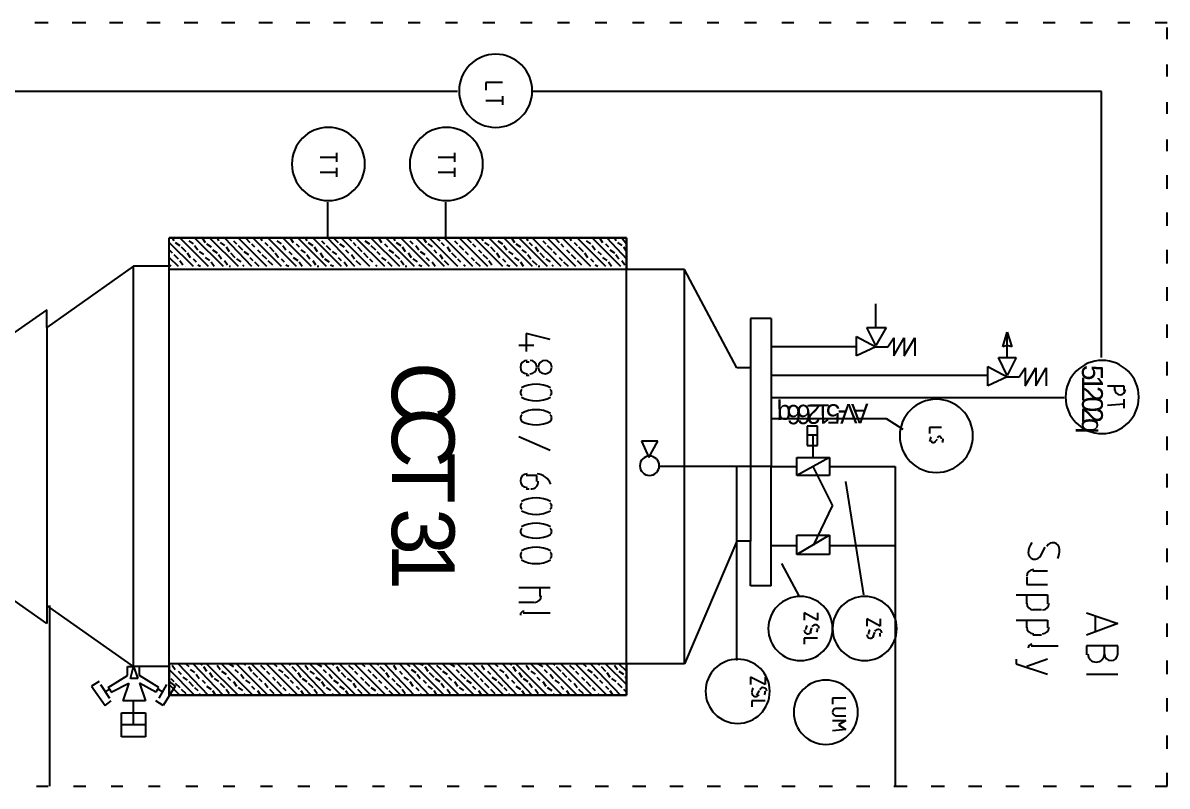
# Model space of a CAD drawing. Header units: millimetres. Extents: x 0 to 33.1, y 1.5 to 45.3.
# Drawn here: x 27.698 to 28.974, y 32.318 to 33.169 of the extents above; entities that cross this region are included whole.
import ezdxf

# ---------------------------------------------------------------- set-up
doc = ezdxf.new("R2010")
doc.units = ezdxf.units.MM
doc.header["$MEASUREMENT"] = 0
doc.layers.get('0').update_dxf_attribs({"linetype": 'CONTINUOUS'})

msp = doc.modelspace()

# ---------------------------------------------------------------- linework, layer by layer
at = {"color": 140, "linetype": 'Continuous'}
for p, q in [((27.7261, 33.1694), (27.7111, 33.1694)), ((27.7678, 33.1694), (27.7528, 33.1694)), ((27.8094, 33.1694), (27.7944, 33.1694)), ((27.8511, 33.1694), (27.8361, 33.1694)), ((27.8928, 33.1694), (27.8778, 33.1694)), ((27.9344, 33.1694), (27.9194, 33.1694)), ((27.9761, 33.1694), (27.9611, 33.1694)), ((28.0178, 33.1694), (28.0028, 33.1694)), ((28.0578, 33.1694), (28.0444, 33.1694)), ((28.0994, 33.1694), (28.0861, 33.1694)), ((28.1411, 33.1694), (28.1278, 33.1694)), ((28.1828, 33.1694), (28.1694, 33.1694)), ((28.2244, 33.1694), (28.2111, 33.1694)), ((28.2661, 33.1694), (28.2528, 33.1694)), ((28.3078, 33.1694), (28.2944, 33.1694)), ((28.3494, 33.1694), (28.3361, 33.1694)), ((28.3911, 33.1694), (28.3778, 33.1694)), ((28.4328, 33.1694), (28.4194, 33.1694)), ((28.4744, 33.1694), (28.4611, 33.1694)), ((28.5161, 33.1694), (28.5028, 33.1694)), ((28.5578, 33.1694), (28.5444, 33.1694)), ((28.5994, 33.1694), (28.5861, 33.1694)), ((28.6411, 33.1694), (28.6278, 33.1694)), ((28.6828, 33.1694), (28.6694, 33.1694)), ((28.7244, 33.1694), (28.7111, 33.1694)), ((28.7661, 33.1694), (28.7528, 33.1694)), ((28.8078, 33.1694), (28.7944, 33.1694)), ((28.8494, 33.1694), (28.8361, 33.1694)), ((28.8911, 33.1694), (28.8778, 33.1694)), ((28.9328, 33.1694), (28.9194, 33.1694)), ((28.9744, 33.1694), (28.9611, 33.1694)), ((28.9744, 33.1511), (28.9744, 33.1644)), ((28.9744, 33.1094), (28.9744, 33.1228)), ((28.1828, 33.0928), (27.5461, 33.0928)), ((28.2328, 33.1028), (28.2144, 33.1028)), ((28.2144, 33.1028), (28.2144, 33.0944)), ((28.9011, 33.0928), (28.2661, 33.0928)), ((28.9011, 32.7961), (28.9011, 33.0928)), ((28.2144, 33.0828), (28.2328, 33.0828)), ((28.2328, 33.0878), (28.2328, 33.0778)), ((28.9744, 33.0678), (28.9744, 33.0811)), ((28.9744, 33.0261), (28.9744, 33.0394)), ((28.0294, 33.0194), (28.0478, 33.0194)), ((28.0478, 33.0244), (28.0478, 33.0144)), ((28.1611, 33.0194), (28.1794, 33.0194)), ((28.1794, 33.0244), (28.1794, 33.0144)), ((28.0294, 33.0028), (28.0478, 33.0028)), ((28.0478, 33.0078), (28.0478, 32.9978)), ((28.1611, 33.0028), (28.1794, 33.0028)), ((28.1794, 33.0078), (28.1794, 32.9978)), ((28.9744, 32.9844), (28.9744, 32.9994)), ((28.0378, 32.9694), (28.0378, 32.9294)), ((28.1694, 32.9694), (28.1694, 32.9294)), ((28.9744, 32.9428), (28.9744, 32.9578)), ((27.8611, 32.4194), (27.8611, 32.9294)), ((28.3711, 32.9294), (27.8611, 32.9294)), ((27.8611, 32.8944), (27.8611, 32.9294)), ((27.8611, 32.9294), (28.3711, 32.9294)), ((27.8644, 32.9294), (27.8661, 32.9261)), ((27.8728, 32.9294), (27.9044, 32.8978)), ((27.8828, 32.9261), (27.8878, 32.9228)), ((27.8894, 32.9294), (27.9211, 32.8978)), ((27.8978, 32.9294), (27.9011, 32.9244)), ((27.9061, 32.9294), (27.9378, 32.8978)), ((27.9144, 32.9294), (27.9161, 32.9261)), ((27.9228, 32.9294), (27.9528, 32.8978)), ((27.9328, 32.9261), (27.9361, 32.9228)), ((27.9378, 32.9294), (27.9694, 32.8978)), ((27.9461, 32.9294), (27.9511, 32.9244)), ((27.9544, 32.9294), (27.9861, 32.8978)), ((27.9628, 32.9294), (27.9644, 32.9261)), ((27.9711, 32.9294), (28.0028, 32.8978)), ((27.9811, 32.9261), (27.9861, 32.9228)), ((27.9878, 32.9294), (28.0194, 32.8978)), ((27.9961, 32.9294), (27.9994, 32.9244)), ((28.0044, 32.9294), (28.0361, 32.8978)), ((28.0128, 32.9294), (28.0144, 32.9261)), ((28.0211, 32.9294), (28.0528, 32.8978)), ((28.0311, 32.9261), (28.0344, 32.9228)), ((28.0378, 32.9294), (28.0678, 32.8978)), ((28.0444, 32.9294), (28.0494, 32.9244)), ((28.0528, 32.9294), (28.0844, 32.8978)), ((28.0611, 32.9294), (28.0644, 32.9261)), ((28.0694, 32.9294), (28.1011, 32.8978)), ((28.0794, 32.9261), (28.0844, 32.9228)), ((28.0861, 32.9294), (28.1178, 32.8978)), ((28.0944, 32.9294), (28.0978, 32.9244)), ((28.1028, 32.9294), (28.1344, 32.8978)), ((28.1111, 32.9294), (28.1128, 32.9261)), ((28.1194, 32.9294), (28.1511, 32.8978)), ((28.1294, 32.9261), (28.1328, 32.9228)), ((28.1361, 32.9294), (28.1678, 32.8978)), ((28.1444, 32.9294), (28.1478, 32.9244)), ((28.1511, 32.9294), (28.1828, 32.8978)), ((28.1594, 32.9294), (28.1628, 32.9261)), ((28.1678, 32.9294), (28.1994, 32.8978)), ((28.1794, 32.9261), (28.1828, 32.9228)), ((28.1844, 32.9294), (28.2161, 32.8978)), ((28.1928, 32.9294), (28.1978, 32.9244)), ((28.2011, 32.9294), (28.2328, 32.8978)), ((28.2094, 32.9294), (28.2111, 32.9261)), ((28.2178, 32.9294), (28.2494, 32.8978)), ((28.2278, 32.9261), (28.2328, 32.9228)), ((28.2344, 32.9294), (28.2661, 32.8978)), ((28.2428, 32.9294), (28.2461, 32.9244)), ((28.2511, 32.9294), (28.2828, 32.8978)), ((28.2594, 32.9294), (28.2611, 32.9261)), ((28.2661, 32.9294), (28.2978, 32.8978)), ((28.2778, 32.9261), (28.2811, 32.9228)), ((28.2828, 32.9294), (28.3144, 32.8978)), ((28.2911, 32.9294), (28.2961, 32.9244)), ((28.2994, 32.9294), (28.3311, 32.8978)), ((28.3078, 32.9294), (28.3094, 32.9261)), ((28.3161, 32.9294), (28.3478, 32.8978)), ((28.3261, 32.9261), (28.3311, 32.9228)), ((28.3328, 32.9294), (28.3644, 32.8978)), ((28.3411, 32.9294), (28.3444, 32.9244)), ((28.3494, 32.9294), (28.3711, 32.9061)), ((28.3578, 32.9294), (28.3594, 32.9261)), ((28.3661, 32.9294), (28.3711, 32.9228)), ((28.3711, 32.8944), (28.3711, 32.9294)), ((28.3711, 32.9294), (28.3711, 32.8944)), ((27.8611, 32.9244), (27.8878, 32.8978)), ((27.8611, 32.9161), (27.8644, 32.9128)), ((27.8678, 32.9244), (27.8728, 32.9211)), ((27.8744, 32.9194), (27.8794, 32.9144)), ((27.8811, 32.9128), (27.8844, 32.9078)), ((27.8894, 32.9211), (27.8928, 32.9161)), ((27.8944, 32.9144), (27.8994, 32.9111)), ((27.9028, 32.9228), (27.9078, 32.9194)), ((27.9094, 32.9161), (27.9144, 32.9128)), ((27.9178, 32.9244), (27.9228, 32.9211)), ((27.9244, 32.9194), (27.9278, 32.9144)), ((27.9294, 32.9128), (27.9344, 32.9078)), ((27.9378, 32.9211), (27.9428, 32.9161)), ((27.9444, 32.9144), (27.9494, 32.9111)), ((27.9528, 32.9228), (27.9561, 32.9194)), ((27.9594, 32.9161), (27.9628, 32.9128)), ((27.9678, 32.9244), (27.9711, 32.9211)), ((27.9728, 32.9194), (27.9778, 32.9144)), ((27.9794, 32.9128), (27.9828, 32.9078)), ((27.9878, 32.9211), (27.9911, 32.9161)), ((27.9944, 32.9144), (27.9978, 32.9111)), ((28.0028, 32.9228), (28.0061, 32.9194)), ((28.0078, 32.9161), (28.0128, 32.9128)), ((28.0161, 32.9244), (28.0211, 32.9211)), ((28.0228, 32.9194), (28.0261, 32.9144)), ((28.0294, 32.9128), (28.0328, 32.9078)), ((28.0361, 32.9211), (28.0411, 32.9161)), ((28.0428, 32.9144), (28.0478, 32.9111)), ((28.0511, 32.9228), (28.0561, 32.9194)), ((28.0578, 32.9161), (28.0611, 32.9128)), ((28.0661, 32.9244), (28.0694, 32.9211)), ((28.0711, 32.9194), (28.0761, 32.9144)), ((28.0778, 32.9128), (28.0828, 32.9078)), ((28.0861, 32.9211), (28.0911, 32.9161)), ((28.0928, 32.9144), (28.0961, 32.9111)), ((28.1011, 32.9228), (28.1044, 32.9194)), ((28.1061, 32.9161), (28.1111, 32.9128)), ((28.1144, 32.9244), (28.1194, 32.9211)), ((28.1211, 32.9194), (28.1244, 32.9144)), ((28.1278, 32.9128), (28.1311, 32.9078)), ((28.1361, 32.9211), (28.1394, 32.9161)), ((28.1411, 32.9144), (28.1461, 32.9111)), ((28.1494, 32.9228), (28.1544, 32.9194)), ((28.1561, 32.9161), (28.1594, 32.9128)), ((28.1644, 32.9244), (28.1678, 32.9211)), ((28.1711, 32.9194), (28.1744, 32.9144)), ((28.1761, 32.9128), (28.1811, 32.9078)), ((28.1844, 32.9211), (28.1894, 32.9161)), ((28.1911, 32.9144), (28.1944, 32.9111)), ((28.1994, 32.9228), (28.2028, 32.9194)), ((28.2061, 32.9161), (28.2094, 32.9128)), ((28.2128, 32.9244), (28.2178, 32.9211)), ((28.2194, 32.9194), (28.2244, 32.9144)), ((28.2261, 32.9128), (28.2294, 32.9078)), ((28.2344, 32.9211), (28.2378, 32.9161)), ((28.2394, 32.9144), (28.2444, 32.9111)), ((28.2478, 32.9228), (28.2528, 32.9194)), ((28.2544, 32.9161), (28.2594, 32.9128)), ((28.2628, 32.9244), (28.2661, 32.9211)), ((28.2694, 32.9194), (28.2728, 32.9144)), ((28.2744, 32.9128), (28.2794, 32.9078)), ((28.2828, 32.9211), (28.2878, 32.9161)), ((28.2894, 32.9144), (28.2928, 32.9111)), ((28.2978, 32.9228), (28.3011, 32.9194)), ((28.3044, 32.9161), (28.3078, 32.9128)), ((28.3128, 32.9244), (28.3161, 32.9211)), ((28.3178, 32.9194), (28.3228, 32.9144)), ((28.3244, 32.9128), (28.3278, 32.9078)), ((28.3328, 32.9211), (28.3361, 32.9161)), ((28.3394, 32.9144), (28.3428, 32.9111)), ((28.3478, 32.9228), (28.3511, 32.9194)), ((28.3528, 32.9161), (28.3578, 32.9128)), ((28.3611, 32.9244), (28.3661, 32.9211)), ((28.3678, 32.9194), (28.3711, 32.9144)), ((28.9744, 32.9011), (28.9744, 32.9161)), ((27.8611, 32.9078), (27.8711, 32.8978)), ((27.8611, 32.8994), (27.8628, 32.8978)), ((27.8661, 32.9111), (27.8711, 32.9061)), ((27.8728, 32.9044), (27.8761, 32.8994)), ((27.8878, 32.9061), (27.8911, 32.9028)), ((27.8928, 32.8994), (27.8961, 32.8978)), ((27.9011, 32.9078), (27.9061, 32.9044)), ((27.9078, 32.9028), (27.9111, 32.8978)), ((27.9161, 32.9111), (27.9194, 32.9061)), ((27.9228, 32.9044), (27.9261, 32.8994)), ((27.9361, 32.9061), (27.9411, 32.9028)), ((27.9428, 32.8994), (27.9444, 32.8978)), ((27.9511, 32.9078), (27.9544, 32.9044)), ((27.9561, 32.9028), (27.9611, 32.8978)), ((27.9644, 32.9111), (27.9694, 32.9061)), ((27.9711, 32.9044), (27.9761, 32.8994)), ((27.9861, 32.9061), (27.9894, 32.9028)), ((27.9911, 32.8994), (27.9944, 32.8978)), ((27.9994, 32.9078), (28.0044, 32.9044)), ((28.0061, 32.9028), (28.0094, 32.8978)), ((28.0144, 32.9111), (28.0178, 32.9061)), ((28.0211, 32.9044), (28.0244, 32.8994)), ((28.0344, 32.9061), (28.0394, 32.9028)), ((28.0411, 32.8994), (28.0444, 32.8978)), ((28.0494, 32.9078), (28.0528, 32.9044)), ((28.0561, 32.9028), (28.0594, 32.8978)), ((28.0644, 32.9111), (28.0678, 32.9061)), ((28.0694, 32.9044), (28.0744, 32.8994)), ((28.0844, 32.9061), (28.0878, 32.9028)), ((28.0911, 32.8994), (28.0928, 32.8978)), ((28.0978, 32.9078), (28.1028, 32.9044)), ((28.1044, 32.9028), (28.1094, 32.8978)), ((28.1128, 32.9111), (28.1178, 32.9061)), ((28.1194, 32.9044), (28.1228, 32.8994)), ((28.1328, 32.9061), (28.1378, 32.9028)), ((28.1394, 32.8994), (28.1428, 32.8978)), ((28.1478, 32.9078), (28.1511, 32.9044)), ((28.1544, 32.9028), (28.1578, 32.8978)), ((28.1628, 32.9111), (28.1661, 32.9061)), ((28.1678, 32.9044), (28.1728, 32.8994)), ((28.1828, 32.9061), (28.1861, 32.9028)), ((28.1894, 32.8994), (28.1911, 32.8978)), ((28.1978, 32.9078), (28.2011, 32.9044)), ((28.2028, 32.9028), (28.2078, 32.8978)), ((28.2111, 32.9111), (28.2161, 32.9061)), ((28.2178, 32.9044), (28.2211, 32.8994)), ((28.2328, 32.9061), (28.2361, 32.9028)), ((28.2378, 32.8994), (28.2411, 32.8978)), ((28.2461, 32.9078), (28.2511, 32.9044)), ((28.2528, 32.9028), (28.2561, 32.8978)), ((28.2611, 32.9111), (28.2644, 32.9061)), ((28.2661, 32.9044), (28.2711, 32.8994)), ((28.2811, 32.9061), (28.2861, 32.9028)), ((28.2878, 32.8994), (28.2894, 32.8978)), ((28.2961, 32.9078), (28.2994, 32.9044)), ((28.3011, 32.9028), (28.3061, 32.8978)), ((28.3094, 32.9111), (28.3144, 32.9061)), ((28.3161, 32.9044), (28.3211, 32.8994)), ((28.3311, 32.9061), (28.3344, 32.9028)), ((28.3361, 32.8994), (28.3394, 32.8978)), ((28.3444, 32.9078), (28.3494, 32.9044)), ((28.3511, 32.9028), (28.3544, 32.8978)), ((28.3594, 32.9111), (28.3628, 32.9061)), ((28.3661, 32.9044), (28.3694, 32.8994)), ((27.8211, 32.8978), (27.7244, 32.8294)), ((27.8211, 32.8978), (27.7244, 32.8294)), ((27.8211, 32.4511), (27.8211, 32.8978)), ((27.8611, 32.8978), (27.8211, 32.8978)), ((27.8611, 32.8978), (27.8211, 32.8978)), ((28.3711, 32.8944), (27.8611, 32.8944)), ((27.8794, 32.8978), (27.8794, 32.8978)), ((27.9278, 32.8978), (27.9294, 32.8978)), ((27.9778, 32.8978), (27.9778, 32.8978)), ((28.0261, 32.8978), (28.0278, 32.8978)), ((28.0761, 32.8978), (28.0761, 32.8978)), ((28.1244, 32.8978), (28.1261, 32.8978)), ((28.1744, 32.8978), (28.1744, 32.8978)), ((28.2244, 32.8978), (28.2244, 32.8978)), ((28.2728, 32.8978), (28.2744, 32.8978)), ((28.3228, 32.8978), (28.3228, 32.8978)), ((28.4361, 32.8944), (28.3711, 32.8944)), ((28.3711, 32.4544), (28.3711, 32.8944)), ((28.4944, 32.7844), (28.4361, 32.8944)), ((28.4361, 32.4544), (28.4361, 32.8944)), ((28.9744, 32.8594), (28.9744, 32.8744)), ((27.7244, 32.8494), (27.6411, 32.7911)), ((27.7244, 32.8294), (27.7244, 32.8494)), ((28.6494, 32.8294), (28.6494, 32.8561)), ((28.5328, 32.8394), (28.5094, 32.8394)), ((28.5094, 32.8394), (28.5094, 32.7844)), ((28.5328, 32.8394), (28.5328, 32.6744)), ((27.7244, 32.8294), (27.7244, 32.5194)), ((28.2861, 32.8161), (28.2594, 32.8228)), ((28.2594, 32.8228), (28.2594, 32.8028)), ((28.6494, 32.8094), (28.6394, 32.8294)), ((28.6394, 32.8294), (28.6611, 32.8294)), ((28.6611, 32.8294), (28.6494, 32.8094)), ((28.7911, 32.8078), (28.7961, 32.8244)), ((28.7961, 32.8244), (28.8011, 32.8078)), ((28.7961, 32.8244), (28.8011, 32.8078)), ((28.7961, 32.7961), (28.7961, 32.8244)), ((28.9744, 32.8178), (28.9744, 32.8328)), ((28.6278, 32.7978), (28.6278, 32.8194)), ((28.6278, 32.8194), (28.6494, 32.8078)), ((28.6628, 32.8078), (28.6694, 32.8178)), ((28.6694, 32.8178), (28.6694, 32.7978)), ((28.6694, 32.7978), (28.6811, 32.8178)), ((28.6811, 32.8178), (28.6811, 32.7978)), ((28.6811, 32.7978), (28.6928, 32.8178)), ((28.6928, 32.8178), (28.6928, 32.7978)), ((28.2678, 32.8094), (28.2511, 32.8094)), ((28.6278, 32.8078), (28.5328, 32.8078)), ((28.6494, 32.8078), (28.6278, 32.7978)), ((28.6494, 32.8078), (28.6628, 32.8078)), ((28.7961, 32.8094), (28.7911, 32.8078)), ((28.8011, 32.8078), (28.7961, 32.8094)), ((28.8011, 32.8078), (28.7961, 32.8094)), ((28.2594, 32.7911), (28.2628, 32.7911)), ((28.5094, 32.7844), (28.4944, 32.7844)), ((28.5094, 32.7844), (28.5094, 32.5911)), ((28.7744, 32.7644), (28.7744, 32.7861)), ((28.7744, 32.7861), (28.7961, 32.7744)), ((28.7961, 32.7761), (28.7861, 32.7961)), ((28.7861, 32.7961), (28.8061, 32.7961)), ((28.8061, 32.7961), (28.7961, 32.7761)), ((28.8094, 32.7744), (28.8161, 32.7844)), ((28.8161, 32.7844), (28.8161, 32.7644)), ((28.8161, 32.7644), (28.8278, 32.7844)), ((28.8278, 32.7844), (28.8278, 32.7644)), ((28.8278, 32.7644), (28.8394, 32.7844)), ((28.8394, 32.7844), (28.8394, 32.7644)), ((28.9744, 32.7761), (28.9744, 32.7911)), ((28.2628, 32.7761), (28.2594, 32.7761)), ((28.7744, 32.7761), (28.5328, 32.7761)), ((28.7961, 32.7744), (28.7744, 32.7644)), ((28.7961, 32.7744), (28.8094, 32.7744)), ((28.9078, 32.7644), (28.9261, 32.7644)), ((28.9161, 32.7594), (28.9161, 32.7644)), ((28.9261, 32.7644), (28.9261, 32.7594)), ((28.8594, 32.7511), (28.5328, 32.7511)), ((28.9261, 32.7494), (28.9261, 32.7394)), ((28.9744, 32.7344), (28.9744, 32.7494)), ((28.9078, 32.7428), (28.9261, 32.7444)), ((28.5328, 32.7278), (28.6611, 32.7278)), ((28.6611, 32.7278), (28.6794, 32.7161)), ((28.2511, 32.7078), (28.2861, 32.6928)), ((28.5844, 32.7194), (28.5728, 32.7194)), ((28.5728, 32.7194), (28.5728, 32.6978)), ((28.5844, 32.7094), (28.5728, 32.7094)), ((28.5794, 32.6844), (28.5794, 32.7094)), ((28.5844, 32.6978), (28.5844, 32.7194)), ((28.7228, 32.7178), (28.7094, 32.7178)), ((28.7094, 32.7178), (28.7094, 32.7111)), ((28.9744, 32.6928), (28.9744, 32.7078)), ((28.3878, 32.7028), (28.3961, 32.6844)), ((28.4061, 32.7028), (28.3878, 32.7028)), ((28.3961, 32.6844), (28.4061, 32.7028)), ((28.5728, 32.6978), (28.5844, 32.6978)), ((28.7178, 32.7044), (28.7144, 32.7011)), ((28.5611, 32.6644), (28.5611, 32.6844)), ((28.5611, 32.6844), (28.5978, 32.6844)), ((28.5978, 32.6844), (28.5611, 32.6644)), ((28.5978, 32.6844), (28.5978, 32.6644)), ((28.5328, 32.6744), (28.4078, 32.6744)), ((28.4944, 32.4578), (28.4944, 32.6744)), ((28.5328, 32.6744), (28.5611, 32.6744)), ((28.5328, 32.5411), (28.5328, 32.6744)), ((28.6011, 32.6311), (28.5794, 32.6744)), ((28.5978, 32.6744), (28.6711, 32.6744)), ((28.6711, 32.6744), (28.6711, 32.4294)), ((28.2711, 32.6644), (28.2594, 32.6644)), ((28.2711, 32.6578), (28.2711, 32.6644)), ((28.5978, 32.6644), (28.5611, 32.6644)), ((28.6361, 32.5311), (28.6161, 32.6578)), ((28.9744, 32.6511), (28.9744, 32.6661)), ((28.2594, 32.6494), (28.2628, 32.6494)), ((28.6011, 32.6311), (28.5794, 32.5861)), ((28.9744, 32.6094), (28.9744, 32.6244)), ((28.5611, 32.5761), (28.5611, 32.5978)), ((28.5611, 32.5978), (28.5978, 32.5978)), ((28.5978, 32.5978), (28.5611, 32.5761)), ((28.5978, 32.5978), (28.5978, 32.5761)), ((28.4944, 32.5911), (28.4361, 32.4544)), ((28.5094, 32.5911), (28.4944, 32.5911)), ((28.5094, 32.5411), (28.5094, 32.5911)), ((28.5328, 32.5861), (28.5611, 32.5861)), ((28.5978, 32.5861), (28.6711, 32.5861)), ((28.6711, 32.5894), (28.6711, 32.3178)), ((28.8378, 32.5844), (28.8328, 32.5744)), ((28.9744, 32.5678), (28.9744, 32.5828)), ((28.5978, 32.5761), (28.5611, 32.5761)), ((27.7244, 32.4994), (27.6411, 32.5578)), ((28.5644, 32.5294), (28.5444, 32.5661)), ((28.8411, 32.5578), (28.8244, 32.5578)), ((28.8178, 32.5511), (28.8178, 32.5428)), ((28.8178, 32.5428), (28.8411, 32.5428)), ((28.2511, 32.5394), (28.2861, 32.5394)), ((28.2744, 32.5394), (28.2744, 32.5294)), ((28.5328, 32.5411), (28.5094, 32.5411)), ((28.8061, 32.5311), (28.8411, 32.5311)), ((28.8178, 32.5211), (28.8178, 32.5311)), ((28.8411, 32.5311), (28.8411, 32.5211)), ((28.9744, 32.5261), (28.9744, 32.5411)), ((27.7244, 32.5194), (27.7244, 32.4994)), ((27.8211, 32.4511), (27.7244, 32.5194)), ((27.8211, 32.4511), (27.7244, 32.5194)), ((27.7278, 32.3178), (27.7278, 32.5194)), ((28.2678, 32.5228), (28.2511, 32.5228)), ((28.2561, 32.5111), (28.2861, 32.5111)), ((28.5844, 32.5028), (28.5694, 32.5111)), ((28.5694, 32.5111), (28.5694, 32.5028)), ((28.5844, 32.5111), (28.5844, 32.5028)), ((28.6544, 32.4961), (28.6394, 32.5044)), ((28.6394, 32.5044), (28.6394, 32.4961)), ((28.6544, 32.5044), (28.6544, 32.4961)), ((28.8344, 32.5144), (28.8244, 32.5144)), ((28.8844, 32.5111), (28.9194, 32.4994)), ((28.8944, 32.4911), (28.8944, 32.5078)), ((28.5778, 32.4944), (28.5761, 32.4894)), ((28.8061, 32.5028), (28.8411, 32.5028)), ((28.8178, 32.4944), (28.8178, 32.5028)), ((28.8411, 32.5028), (28.8411, 32.4944)), ((28.9194, 32.4994), (28.8844, 32.4861)), ((28.9744, 32.4844), (28.9744, 32.4994)), ((28.5844, 32.4828), (28.5694, 32.4828)), ((28.5694, 32.4828), (28.5694, 32.4761)), ((28.6478, 32.4894), (28.6461, 32.4844)), ((28.8344, 32.4861), (28.8244, 32.4861)), ((28.8228, 32.4744), (28.8528, 32.4744)), ((28.8844, 32.4744), (28.8844, 32.4644)), ((28.9194, 32.4744), (28.8844, 32.4744)), ((28.9044, 32.4644), (28.9044, 32.4744)), ((28.9194, 32.4644), (28.9194, 32.4744)), ((27.8611, 32.4544), (27.8611, 32.4194)), ((28.3711, 32.4544), (27.8611, 32.4544)), ((27.8644, 32.4528), (27.8678, 32.4478)), ((27.8711, 32.4544), (27.9044, 32.4194)), ((27.8794, 32.4544), (27.8828, 32.4511)), ((27.8878, 32.4544), (27.9211, 32.4194)), ((27.8961, 32.4544), (27.8978, 32.4528)), ((27.9028, 32.4544), (27.9378, 32.4194)), ((27.9144, 32.4528), (27.9178, 32.4478)), ((27.9194, 32.4544), (27.9544, 32.4194)), ((27.9278, 32.4544), (27.9328, 32.4511)), ((27.9361, 32.4544), (27.9711, 32.4194)), ((27.9444, 32.4544), (27.9461, 32.4528)), ((27.9528, 32.4544), (27.9878, 32.4194)), ((27.9628, 32.4528), (27.9678, 32.4478)), ((27.9694, 32.4544), (28.0044, 32.4194)), ((27.9778, 32.4544), (27.9811, 32.4511)), ((27.9861, 32.4544), (28.0194, 32.4194)), ((27.9944, 32.4544), (27.9961, 32.4528)), ((28.0028, 32.4544), (28.0361, 32.4194)), ((28.0128, 32.4528), (28.0161, 32.4478)), ((28.0178, 32.4544), (28.0528, 32.4194)), ((28.0261, 32.4544), (28.0311, 32.4511)), ((28.0344, 32.4544), (28.0694, 32.4194)), ((28.0428, 32.4544), (28.0444, 32.4528)), ((28.0511, 32.4544), (28.0861, 32.4194)), ((28.0611, 32.4528), (28.0661, 32.4478)), ((28.0678, 32.4544), (28.1028, 32.4194)), ((28.0761, 32.4544), (28.0794, 32.4511)), ((28.0844, 32.4544), (28.1194, 32.4194)), ((28.0928, 32.4544), (28.0944, 32.4528)), ((28.1011, 32.4544), (28.1344, 32.4194)), ((28.1111, 32.4528), (28.1144, 32.4478)), ((28.1178, 32.4544), (28.1511, 32.4194)), ((28.1261, 32.4544), (28.1294, 32.4511)), ((28.1328, 32.4544), (28.1678, 32.4194)), ((28.1411, 32.4544), (28.1444, 32.4528)), ((28.1494, 32.4544), (28.1844, 32.4194)), ((28.1594, 32.4528), (28.1644, 32.4478)), ((28.1661, 32.4544), (28.2011, 32.4194)), ((28.1744, 32.4544), (28.1794, 32.4511)), ((28.1828, 32.4544), (28.2178, 32.4194)), ((28.1911, 32.4544), (28.1928, 32.4528)), ((28.1994, 32.4544), (28.2344, 32.4194)), ((28.2094, 32.4528), (28.2128, 32.4478)), ((28.2161, 32.4544), (28.2494, 32.4194)), ((28.2244, 32.4544), (28.2278, 32.4511)), ((28.2328, 32.4544), (28.2661, 32.4194)), ((28.2411, 32.4544), (28.2428, 32.4528)), ((28.2478, 32.4544), (28.2828, 32.4194)), ((28.2594, 32.4528), (28.2628, 32.4478)), ((28.2644, 32.4544), (28.2994, 32.4194)), ((28.2728, 32.4544), (28.2778, 32.4511)), ((28.2811, 32.4544), (28.3161, 32.4194)), ((28.2894, 32.4544), (28.2911, 32.4528)), ((28.2978, 32.4544), (28.3328, 32.4194)), ((28.3078, 32.4528), (28.3128, 32.4478)), ((28.3144, 32.4544), (28.3494, 32.4194)), ((28.3228, 32.4544), (28.3261, 32.4511)), ((28.3311, 32.4544), (28.3644, 32.4194)), ((28.3394, 32.4544), (28.3411, 32.4528)), ((28.3478, 32.4544), (28.3711, 32.4311)), ((28.3578, 32.4528), (28.3611, 32.4478)), ((28.3628, 32.4544), (28.3711, 32.4461)), ((28.4361, 32.4544), (28.3711, 32.4544)), ((28.3711, 32.4544), (28.3711, 32.4194)), ((28.3711, 32.4194), (28.3711, 32.4544)), ((28.8061, 32.4594), (28.8061, 32.4544)), ((28.8061, 32.4544), (28.8411, 32.4428)), ((28.8411, 32.4594), (28.8178, 32.4511)), ((28.9744, 32.4428), (28.9744, 32.4578)), ((27.7928, 32.4278), (27.8144, 32.4411)), ((27.8144, 32.4411), (27.8144, 32.4511)), ((27.8144, 32.4511), (27.8211, 32.4511)), ((27.8178, 32.4378), (27.8211, 32.4511)), ((27.8611, 32.4511), (27.8211, 32.4511)), ((27.8611, 32.4511), (27.8211, 32.4511)), ((27.8611, 32.4511), (27.8211, 32.4511)), ((27.8611, 32.4511), (27.8211, 32.4511)), ((27.8211, 32.4511), (27.8261, 32.4378)), ((27.8278, 32.4511), (27.8211, 32.4511)), ((27.8278, 32.4411), (27.8278, 32.4511)), ((27.8494, 32.4278), (27.8278, 32.4411)), ((27.8611, 32.4478), (27.8894, 32.4194)), ((27.8711, 32.4461), (27.8744, 32.4428)), ((27.8844, 32.4478), (27.8894, 32.4444)), ((27.8911, 32.4428), (27.8944, 32.4378)), ((27.8994, 32.4511), (27.9028, 32.4461)), ((27.9061, 32.4444), (27.9094, 32.4394)), ((27.9194, 32.4461), (27.9244, 32.4428)), ((27.9344, 32.4478), (27.9378, 32.4444)), ((27.9411, 32.4428), (27.9444, 32.4378)), ((27.9494, 32.4511), (27.9528, 32.4461)), ((27.9544, 32.4444), (27.9594, 32.4394)), ((27.9694, 32.4461), (27.9728, 32.4428)), ((27.9828, 32.4478), (27.9878, 32.4444)), ((27.9894, 32.4428), (27.9944, 32.4378)), ((27.9978, 32.4511), (28.0028, 32.4461)), ((28.0044, 32.4444), (28.0078, 32.4394)), ((28.0178, 32.4461), (28.0228, 32.4428)), ((28.0328, 32.4478), (28.0361, 32.4444)), ((28.0394, 32.4428), (28.0428, 32.4378)), ((28.0478, 32.4511), (28.0511, 32.4461)), ((28.0528, 32.4444), (28.0578, 32.4394)), ((28.0678, 32.4461), (28.0711, 32.4428)), ((28.0828, 32.4478), (28.0861, 32.4444)), ((28.0878, 32.4428), (28.0928, 32.4378)), ((28.0961, 32.4511), (28.1011, 32.4461)), ((28.1028, 32.4444), (28.1061, 32.4394)), ((28.1178, 32.4461), (28.1211, 32.4428)), ((28.1311, 32.4478), (28.1361, 32.4444)), ((28.1378, 32.4428), (28.1411, 32.4378)), ((28.1461, 32.4511), (28.1494, 32.4461)), ((28.1511, 32.4444), (28.1561, 32.4394)), ((28.1661, 32.4461), (28.1711, 32.4428)), ((28.1811, 32.4478), (28.1844, 32.4444)), ((28.1861, 32.4428), (28.1911, 32.4378)), ((28.1944, 32.4511), (28.1994, 32.4461)), ((28.2011, 32.4444), (28.2061, 32.4394)), ((28.2161, 32.4461), (28.2194, 32.4428)), ((28.2294, 32.4478), (28.2344, 32.4444)), ((28.2361, 32.4428), (28.2394, 32.4378)), ((28.2444, 32.4511), (28.2478, 32.4461)), ((28.2511, 32.4444), (28.2544, 32.4394)), ((28.2644, 32.4461), (28.2694, 32.4428)), ((28.2794, 32.4478), (28.2828, 32.4444)), ((28.2861, 32.4428), (28.2894, 32.4378)), ((28.2928, 32.4511), (28.2978, 32.4461)), ((28.2994, 32.4444), (28.3044, 32.4394)), ((28.3144, 32.4461), (28.3178, 32.4428)), ((28.3278, 32.4478), (28.3328, 32.4444)), ((28.3344, 32.4428), (28.3394, 32.4378)), ((28.3428, 32.4511), (28.3478, 32.4461)), ((28.3494, 32.4444), (28.3528, 32.4394)), ((28.3628, 32.4461), (28.3678, 32.4428)), ((28.8844, 32.4428), (28.9194, 32.4428)), ((27.7828, 32.4344), (27.7744, 32.4294)), ((27.7744, 32.4294), (27.7894, 32.4078)), ((27.7844, 32.4311), (27.7944, 32.4161)), ((27.7844, 32.4311), (27.7944, 32.4161)), ((27.7944, 32.4261), (27.7928, 32.4278)), ((27.7961, 32.4228), (27.8161, 32.4328)), ((27.8161, 32.4328), (27.8094, 32.4128)), ((27.8261, 32.4378), (27.8178, 32.4378)), ((27.8278, 32.4328), (27.8344, 32.4128)), ((27.8461, 32.4228), (27.8278, 32.4328)), ((27.8478, 32.4261), (27.8494, 32.4278)), ((27.8578, 32.4311), (27.8494, 32.4161)), ((27.8678, 32.4294), (27.8544, 32.4078)), ((27.8611, 32.4344), (27.8678, 32.4294)), ((27.8611, 32.4311), (27.8728, 32.4194)), ((27.8628, 32.4378), (27.8661, 32.4344)), ((27.8678, 32.4328), (27.8728, 32.4278)), ((27.8761, 32.4394), (27.8811, 32.4361)), ((27.8828, 32.4344), (27.8878, 32.4294)), ((27.8894, 32.4278), (27.8928, 32.4244)), ((27.8978, 32.4361), (27.9011, 32.4328)), ((27.9028, 32.4294), (27.9078, 32.4261)), ((27.9111, 32.4378), (27.9161, 32.4344)), ((27.9178, 32.4328), (27.9228, 32.4278)), ((27.9261, 32.4394), (27.9294, 32.4361)), ((27.9328, 32.4344), (27.9361, 32.4294)), ((27.9378, 32.4278), (27.9428, 32.4244)), ((27.9461, 32.4361), (27.9511, 32.4328)), ((27.9528, 32.4294), (27.9561, 32.4261)), ((27.9611, 32.4378), (27.9644, 32.4344)), ((27.9678, 32.4328), (27.9711, 32.4278)), ((27.9761, 32.4394), (27.9794, 32.4361)), ((27.9811, 32.4344), (27.9861, 32.4294)), ((27.9878, 32.4278), (27.9911, 32.4244)), ((27.9961, 32.4361), (27.9994, 32.4328)), ((28.0028, 32.4294), (28.0061, 32.4261)), ((28.0094, 32.4378), (28.0144, 32.4344)), ((28.0161, 32.4328), (28.0211, 32.4278)), ((28.0244, 32.4394), (28.0294, 32.4361)), ((28.0311, 32.4344), (28.0344, 32.4294)), ((28.0361, 32.4278), (28.0411, 32.4244)), ((28.0444, 32.4361), (28.0494, 32.4328)), ((28.0511, 32.4294), (28.0561, 32.4261)), ((28.0594, 32.4378), (28.0644, 32.4344)), ((28.0661, 32.4328), (28.0694, 32.4278)), ((28.0744, 32.4394), (28.0778, 32.4361)), ((28.0794, 32.4344), (28.0844, 32.4294)), ((28.0861, 32.4278), (28.0911, 32.4244)), ((28.0944, 32.4361), (28.0978, 32.4328)), ((28.1011, 32.4294), (28.1044, 32.4261)), ((28.1094, 32.4378), (28.1128, 32.4344)), ((28.1144, 32.4328), (28.1194, 32.4278)), ((28.1228, 32.4394), (28.1278, 32.4361)), ((28.1294, 32.4344), (28.1328, 32.4294)), ((28.1361, 32.4278), (28.1394, 32.4244)), ((28.1444, 32.4361), (28.1478, 32.4328)), ((28.1494, 32.4294), (28.1544, 32.4261)), ((28.1578, 32.4378), (28.1628, 32.4344)), ((28.1644, 32.4328), (28.1678, 32.4278)), ((28.1728, 32.4394), (28.1761, 32.4361)), ((28.1794, 32.4344), (28.1828, 32.4294)), ((28.1844, 32.4278), (28.1894, 32.4244)), ((28.1928, 32.4361), (28.1978, 32.4328)), ((28.1994, 32.4294), (28.2028, 32.4261)), ((28.2078, 32.4378), (28.2111, 32.4344)), ((28.2128, 32.4328), (28.2178, 32.4278)), ((28.2211, 32.4394), (28.2261, 32.4361)), ((28.2278, 32.4344), (28.2328, 32.4294)), ((28.2344, 32.4278), (28.2378, 32.4244)), ((28.2428, 32.4361), (28.2461, 32.4328)), ((28.2478, 32.4294), (28.2528, 32.4261)), ((28.2561, 32.4378), (28.2611, 32.4344)), ((28.2628, 32.4328), (28.2661, 32.4278)), ((28.2711, 32.4394), (28.2744, 32.4361)), ((28.2778, 32.4344), (28.2811, 32.4294)), ((28.2828, 32.4278), (28.2878, 32.4244)), ((28.2911, 32.4361), (28.2961, 32.4328)), ((28.2978, 32.4294), (28.3011, 32.4261)), ((28.3061, 32.4378), (28.3094, 32.4344)), ((28.3128, 32.4328), (28.3161, 32.4278)), ((28.3211, 32.4394), (28.3244, 32.4361)), ((28.3261, 32.4344), (28.3311, 32.4294)), ((28.3328, 32.4278), (28.3361, 32.4244)), ((28.3411, 32.4361), (28.3444, 32.4328)), ((28.3478, 32.4294), (28.3511, 32.4261)), ((28.3544, 32.4378), (28.3594, 32.4344)), ((28.3611, 32.4328), (28.3661, 32.4278)), ((28.3694, 32.4394), (28.3711, 32.4394)), ((28.5261, 32.4311), (28.5094, 32.4394)), ((28.5094, 32.4394), (28.5094, 32.4311)), ((28.5261, 32.4394), (28.5261, 32.4311)), ((27.7894, 32.4228), (27.7944, 32.4261)), ((27.7944, 32.4261), (27.7944, 32.4261)), ((27.7944, 32.4261), (27.7961, 32.4228)), ((27.8478, 32.4261), (27.8461, 32.4228)), ((27.8478, 32.4261), (27.8478, 32.4261)), ((27.8544, 32.4228), (27.8478, 32.4261)), ((27.8611, 32.4228), (27.8644, 32.4194)), ((28.3711, 32.4194), (27.8611, 32.4194)), ((27.8611, 32.4194), (28.3711, 32.4194)), ((27.8744, 32.4261), (27.8794, 32.4211)), ((27.8944, 32.4211), (27.8961, 32.4194)), ((27.9094, 32.4244), (27.9128, 32.4194)), ((27.9244, 32.4261), (27.9278, 32.4211)), ((27.9444, 32.4211), (27.9461, 32.4194)), ((27.9594, 32.4244), (27.9628, 32.4194)), ((27.9728, 32.4261), (27.9778, 32.4211)), ((27.9944, 32.4211), (27.9961, 32.4194)), ((28.0078, 32.4244), (28.0111, 32.4194)), ((28.0228, 32.4261), (28.0261, 32.4211)), ((28.0428, 32.4211), (28.0444, 32.4194)), ((28.0578, 32.4244), (28.0611, 32.4194)), ((28.0711, 32.4261), (28.0761, 32.4211)), ((28.0928, 32.4211), (28.0944, 32.4194)), ((28.1061, 32.4244), (28.1111, 32.4194)), ((28.1211, 32.4261), (28.1244, 32.4211)), ((28.1411, 32.4211), (28.1428, 32.4194)), ((28.1561, 32.4244), (28.1594, 32.4194)), ((28.1711, 32.4261), (28.1744, 32.4211)), ((28.1911, 32.4211), (28.1928, 32.4194)), ((28.2061, 32.4244), (28.2094, 32.4194)), ((28.2194, 32.4261), (28.2244, 32.4211)), ((28.2394, 32.4211), (28.2411, 32.4194)), ((28.2544, 32.4244), (28.2578, 32.4194)), ((28.2694, 32.4261), (28.2728, 32.4211)), ((28.2894, 32.4211), (28.2911, 32.4194)), ((28.3044, 32.4244), (28.3078, 32.4194)), ((28.3178, 32.4261), (28.3228, 32.4211)), ((28.3394, 32.4211), (28.3411, 32.4194)), ((28.3528, 32.4244), (28.3561, 32.4194)), ((28.3678, 32.4261), (28.3711, 32.4228)), ((28.5194, 32.4244), (28.5161, 32.4194)), ((28.6161, 32.4161), (28.6011, 32.4161)), ((28.6011, 32.4161), (28.6011, 32.4094)), ((28.9744, 32.4011), (28.9744, 32.4161)), ((27.7894, 32.4078), (27.7961, 32.4128)), ((27.8344, 32.4128), (27.8094, 32.4128)), ((27.8211, 32.3861), (27.8211, 32.4128)), ((27.8544, 32.4078), (27.8461, 32.4128)), ((28.5261, 32.4128), (28.5111, 32.4128)), ((28.5111, 32.4128), (28.5111, 32.4061)), ((28.6161, 32.4044), (28.6044, 32.4044)), ((27.8078, 32.3728), (27.8078, 32.3994)), ((27.8078, 32.3994), (27.8344, 32.3994)), ((27.8344, 32.3994), (27.8344, 32.3728)), ((28.6011, 32.3911), (28.6161, 32.3911)), ((28.6044, 32.3961), (28.6161, 32.3961)), ((28.6161, 32.3911), (28.6078, 32.3861)), ((27.8344, 32.3861), (27.8078, 32.3861)), ((28.6161, 32.3811), (28.6011, 32.3794)), ((28.6078, 32.3861), (28.6161, 32.3811)), ((27.8344, 32.3728), (27.8078, 32.3728)), ((28.9744, 32.3594), (28.9744, 32.3744)), ((28.9744, 32.3178), (28.9744, 32.3328)), ((27.7128, 32.3178), (27.7261, 32.3178)), ((27.7544, 32.3178), (27.7678, 32.3178)), ((27.7961, 32.3178), (27.8094, 32.3178)), ((27.8378, 32.3178), (27.8511, 32.3178)), ((27.8794, 32.3178), (27.8928, 32.3178)), ((27.9211, 32.3178), (27.9344, 32.3178)), ((27.9628, 32.3178), (27.9761, 32.3178)), ((28.0044, 32.3178), (28.0178, 32.3178)), ((28.0461, 32.3178), (28.0594, 32.3178)), ((28.0878, 32.3178), (28.1011, 32.3178)), ((28.1294, 32.3178), (28.1428, 32.3178)), ((28.1711, 32.3178), (28.1844, 32.3178)), ((28.2128, 32.3178), (28.2261, 32.3178)), ((28.2544, 32.3178), (28.2678, 32.3178)), ((28.2961, 32.3178), (28.3094, 32.3178)), ((28.3361, 32.3178), (28.3511, 32.3178)), ((28.3778, 32.3178), (28.3928, 32.3178)), ((28.4194, 32.3178), (28.4344, 32.3178)), ((28.4611, 32.3178), (28.4761, 32.3178)), ((28.5028, 32.3178), (28.5178, 32.3178)), ((28.5444, 32.3178), (28.5594, 32.3178)), ((28.5861, 32.3178), (28.6011, 32.3178)), ((28.6278, 32.3178), (28.6428, 32.3178)), ((28.6694, 32.3178), (28.6844, 32.3178)), ((28.7111, 32.3178), (28.7261, 32.3178)), ((28.7528, 32.3178), (28.7678, 32.3178)), ((28.7944, 32.3178), (28.8094, 32.3178)), ((28.8361, 32.3178), (28.8511, 32.3178)), ((28.8778, 32.3178), (28.8928, 32.3178)), ((28.9194, 32.3178), (28.9344, 32.3178)), ((28.9611, 32.3178), (28.9744, 32.3178))]:
    msp.add_line(p, q, dxfattribs=at)
for points in [[(28.2253, 33.1344), (28.2028, 33.1344), (28.1844, 33.1161), (28.1844, 33.0936)], [(28.2661, 33.0936), (28.2661, 33.1161), (28.2478, 33.1344), (28.2253, 33.1344)], [(28.1844, 33.0936), (28.1844, 33.0711), (28.2028, 33.0528), (28.2253, 33.0528)], [(28.2253, 33.0528), (28.2478, 33.0528), (28.2661, 33.0711), (28.2661, 33.0936)], [(28.0386, 33.0528), (28.0161, 33.0528), (27.9978, 33.0344), (27.9978, 33.0119)], [(28.0794, 33.0119), (28.0794, 33.0344), (28.0611, 33.0528), (28.0386, 33.0528)], [(28.1703, 33.0528), (28.1478, 33.0528), (28.1294, 33.0344), (28.1294, 33.0119)], [(28.2111, 33.0119), (28.2111, 33.0344), (28.1928, 33.0528), (28.1703, 33.0528)], [(27.9978, 33.0119), (27.9978, 32.9893), (28.0161, 32.9711), (28.0386, 32.9711)], [(28.0386, 32.9711), (28.0611, 32.9711), (28.0794, 32.9893), (28.0794, 33.0119)], [(28.1294, 33.0119), (28.1294, 32.9893), (28.1478, 32.9711), (28.1703, 32.9711)], [(28.1703, 32.9711), (28.1928, 32.9711), (28.2111, 32.9893), (28.2111, 33.0119)], [(28.2603, 32.7928), (28.2561, 32.7928), (28.2528, 32.7894), (28.2528, 32.7853)], [(28.2528, 32.7853), (28.2528, 32.7811), (28.2561, 32.7778), (28.2603, 32.7778)], [(28.2711, 32.7853), (28.2711, 32.7894), (28.2678, 32.7928), (28.2636, 32.7928)], [(28.2636, 32.7778), (28.2678, 32.7778), (28.2711, 32.7811), (28.2711, 32.7853)], [(28.2803, 32.7928), (28.2761, 32.7928), (28.2728, 32.7894), (28.2728, 32.7853)], [(28.2728, 32.7853), (28.2728, 32.7811), (28.2761, 32.7778), (28.2803, 32.7778)], [(28.2878, 32.7853), (28.2878, 32.7894), (28.2844, 32.7928), (28.2803, 32.7928)], [(28.2803, 32.7778), (28.2844, 32.7778), (28.2878, 32.7811), (28.2878, 32.7853)], [(28.9019, 32.7928), (28.8794, 32.7928), (28.8611, 32.7744), (28.8611, 32.7519)], [(28.9428, 32.7519), (28.9428, 32.7744), (28.9244, 32.7928), (28.9019, 32.7928)], [(28.2544, 32.7603), (28.2535, 32.7594), (28.2528, 32.7582), (28.2528, 32.7569)], [(28.2865, 32.7621), (28.2764, 32.7675), (28.2642, 32.7675), (28.254, 32.7621)], [(28.2878, 32.7569), (28.2878, 32.7582), (28.2872, 32.7594), (28.2861, 32.7603)], [(28.9161, 32.7603), (28.9161, 32.7569), (28.9187, 32.7544), (28.9219, 32.7544)], [(28.9219, 32.7544), (28.9251, 32.7544), (28.9278, 32.7571), (28.9278, 32.7603)], [(28.2528, 32.7569), (28.2528, 32.7557), (28.2535, 32.7544), (28.2544, 32.7536)], [(28.254, 32.7518), (28.2642, 32.7464), (28.2764, 32.7464), (28.2865, 32.7518)], [(28.2861, 32.7536), (28.2872, 32.7544), (28.2878, 32.7557), (28.2878, 32.7569)], [(28.7169, 32.7494), (28.6944, 32.7494), (28.6761, 32.7311), (28.6761, 32.7086)], [(28.7578, 32.7086), (28.7578, 32.7311), (28.7394, 32.7494), (28.7169, 32.7494)], [(28.8611, 32.7519), (28.8611, 32.7294), (28.8794, 32.7111), (28.9019, 32.7111)], [(28.9019, 32.7111), (28.9244, 32.7111), (28.9428, 32.7294), (28.9428, 32.7519)], [(28.2865, 32.7336), (28.2764, 32.7392), (28.2642, 32.7392), (28.254, 32.7336)], [(28.2544, 32.7319), (28.2535, 32.7311), (28.2528, 32.7299), (28.2528, 32.7286)], [(28.2528, 32.7286), (28.2528, 32.7272), (28.2535, 32.726), (28.2544, 32.7253)], [(28.254, 32.7251), (28.2642, 32.7197), (28.2764, 32.7197), (28.2865, 32.7251)], [(28.2878, 32.7286), (28.2878, 32.7299), (28.2872, 32.7311), (28.2861, 32.7319)], [(28.2861, 32.7253), (28.2872, 32.726), (28.2878, 32.7272), (28.2878, 32.7286)], [(28.6761, 32.7086), (28.6761, 32.686), (28.6944, 32.6678), (28.7169, 32.6678)], [(28.7169, 32.6678), (28.7394, 32.6678), (28.7578, 32.686), (28.7578, 32.7086)], [(28.7208, 32.7078), (28.7197, 32.7079), (28.7185, 32.7074), (28.7181, 32.7064)], [(28.7228, 32.7053), (28.7228, 32.7064), (28.7219, 32.7075), (28.7208, 32.7078)], [(28.7111, 32.7071), (28.7101, 32.7057), (28.7096, 32.704), (28.7094, 32.7022)], [(28.7111, 32.7036), (28.7111, 32.7024), (28.7119, 32.7014), (28.7131, 32.7011)], [(28.7131, 32.7011), (28.7142, 32.7008), (28.7153, 32.7014), (28.7158, 32.7025)], [(28.7238, 32.7013), (28.7242, 32.7025), (28.7244, 32.7039), (28.7244, 32.7053)], [(28.3969, 32.6861), (28.391, 32.6861), (28.3861, 32.6813), (28.3861, 32.6753)], [(28.4078, 32.6753), (28.4078, 32.6813), (28.4029, 32.6861), (28.3969, 32.6861)], [(28.3861, 32.6753), (28.3861, 32.6693), (28.391, 32.6644), (28.3969, 32.6644)], [(28.3969, 32.6644), (28.4029, 32.6644), (28.4078, 32.6693), (28.4078, 32.6753)], [(28.2603, 32.6661), (28.2561, 32.6661), (28.2528, 32.6628), (28.2528, 32.6586)], [(28.2528, 32.6586), (28.2528, 32.6544), (28.2561, 32.6511), (28.2603, 32.6511)], [(28.2706, 32.6517), (28.2722, 32.6533), (28.2731, 32.6557), (28.2728, 32.6579)], [(28.2867, 32.6546), (28.2844, 32.6611), (28.2783, 32.6657), (28.2714, 32.6661)], [(28.2643, 32.6496), (28.2667, 32.6492), (28.2689, 32.65), (28.2706, 32.6517)], [(28.2544, 32.6336), (28.2535, 32.6328), (28.2528, 32.6317), (28.2528, 32.6303)], [(28.2865, 32.6354), (28.2764, 32.6408), (28.2642, 32.6408), (28.254, 32.6354)], [(28.2878, 32.6303), (28.2878, 32.6317), (28.2872, 32.6328), (28.2861, 32.6336)], [(28.2528, 32.6303), (28.2528, 32.629), (28.2535, 32.6278), (28.2544, 32.6269)], [(28.254, 32.6251), (28.2642, 32.6197), (28.2764, 32.6197), (28.2865, 32.6251)], [(28.2861, 32.6269), (28.2872, 32.6278), (28.2878, 32.629), (28.2878, 32.6303)], [(28.2865, 32.6071), (28.2764, 32.6125), (28.2642, 32.6125), (28.254, 32.6071)], [(28.2544, 32.6053), (28.2535, 32.6044), (28.2528, 32.6032), (28.2528, 32.6019)], [(28.2528, 32.6019), (28.2528, 32.6007), (28.2535, 32.5994), (28.2544, 32.5986)], [(28.254, 32.5985), (28.2642, 32.5931), (28.2764, 32.5931), (28.2865, 32.5985)], [(28.2878, 32.6019), (28.2878, 32.6032), (28.2872, 32.6044), (28.2861, 32.6053)], [(28.2861, 32.5986), (28.2872, 32.5994), (28.2878, 32.6007), (28.2878, 32.6019)], [(28.2865, 32.5804), (28.2764, 32.5858), (28.2642, 32.5858), (28.254, 32.5804)], [(28.8235, 32.5897), (28.821, 32.5862), (28.8196, 32.5821), (28.8194, 32.5779)], [(28.8488, 32.5893), (28.8453, 32.59), (28.8418, 32.5885), (28.8403, 32.5853)], [(28.8544, 32.5819), (28.8544, 32.5854), (28.8521, 32.5885), (28.8488, 32.5893)], [(28.8525, 32.5717), (28.8537, 32.5749), (28.8544, 32.5782), (28.8544, 32.5817)], [(28.2544, 32.5786), (28.2535, 32.5779), (28.2528, 32.5767), (28.2528, 32.5753)], [(28.2528, 32.5753), (28.2528, 32.5739), (28.2535, 32.5726), (28.2544, 32.5719)], [(28.254, 32.5701), (28.2642, 32.5647), (28.2764, 32.5647), (28.2865, 32.5701)], [(28.2878, 32.5753), (28.2878, 32.5767), (28.2872, 32.5779), (28.2861, 32.5786)], [(28.2861, 32.5719), (28.2872, 32.5726), (28.2878, 32.5739), (28.2878, 32.5753)], [(28.8194, 32.5786), (28.8194, 32.5751), (28.8218, 32.5721), (28.8251, 32.5712)], [(28.8251, 32.5712), (28.8286, 32.5706), (28.8321, 32.5721), (28.8336, 32.5751)], [(28.8253, 32.5594), (28.8211, 32.5594), (28.8178, 32.5561), (28.8178, 32.5519)], [(28.2686, 32.5228), (28.2728, 32.5228), (28.2761, 32.5261), (28.2761, 32.5303)], [(28.5653, 32.5294), (28.5454, 32.5294), (28.5294, 32.5133), (28.5294, 32.4936)], [(28.6011, 32.4936), (28.6011, 32.5133), (28.5851, 32.5294), (28.5653, 32.5294)], [(28.6369, 32.5294), (28.6171, 32.5294), (28.6011, 32.5133), (28.6011, 32.4936)], [(28.6728, 32.4936), (28.6728, 32.5133), (28.6568, 32.5294), (28.6369, 32.5294)], [(28.8178, 32.5219), (28.8178, 32.5178), (28.8211, 32.5144), (28.8253, 32.5144)], [(28.8353, 32.5144), (28.8394, 32.5144), (28.8428, 32.5178), (28.8428, 32.5219)], [(28.2569, 32.5128), (28.2547, 32.5128), (28.2528, 32.511), (28.2528, 32.5086)], [(28.5294, 32.4936), (28.5294, 32.4738), (28.5454, 32.4578), (28.5653, 32.4578)], [(28.5653, 32.4578), (28.5851, 32.4578), (28.6011, 32.4738), (28.6011, 32.4936)], [(28.5694, 32.4919), (28.5694, 32.49), (28.5708, 32.4883), (28.5726, 32.4879)], [(28.5726, 32.4971), (28.5717, 32.4957), (28.5712, 32.494), (28.5711, 32.4922)], [(28.5829, 32.4976), (28.581, 32.4981), (28.5792, 32.4972), (28.5782, 32.4956)], [(28.5861, 32.4936), (28.5861, 32.4956), (28.5847, 32.4972), (28.5829, 32.4976)], [(28.5836, 32.4896), (28.5842, 32.4908), (28.5844, 32.4922), (28.5844, 32.4936)], [(28.6011, 32.4936), (28.6011, 32.4738), (28.6171, 32.4578), (28.6369, 32.4578)], [(28.6369, 32.4578), (28.6568, 32.4578), (28.6728, 32.4738), (28.6728, 32.4936)], [(28.6426, 32.4921), (28.6417, 32.4907), (28.6411, 32.489), (28.6411, 32.4872)], [(28.6529, 32.4926), (28.651, 32.4931), (28.649, 32.4922), (28.6482, 32.4904)], [(28.6561, 32.4886), (28.6561, 32.4906), (28.6547, 32.4922), (28.6529, 32.4926)], [(28.8178, 32.4953), (28.8178, 32.4911), (28.8211, 32.4878), (28.8253, 32.4878)], [(28.8353, 32.4878), (28.8394, 32.4878), (28.8428, 32.4911), (28.8428, 32.4953)], [(28.5726, 32.4879), (28.5746, 32.4875), (28.5765, 32.4883), (28.5774, 32.4901)], [(28.6394, 32.4869), (28.6394, 32.485), (28.6408, 32.4833), (28.6426, 32.4829)], [(28.6426, 32.4829), (28.6446, 32.4825), (28.6465, 32.4833), (28.6474, 32.4851)], [(28.6538, 32.4846), (28.6542, 32.4858), (28.6544, 32.4872), (28.6544, 32.4886)], [(28.8236, 32.4761), (28.8212, 32.4761), (28.8194, 32.4742), (28.8194, 32.4719)], [(28.8861, 32.4653), (28.8861, 32.4603), (28.8901, 32.4561), (28.8953, 32.4561)], [(28.8953, 32.4561), (28.9003, 32.4561), (28.9044, 32.4603), (28.9044, 32.4653)], [(28.9044, 32.4653), (28.9044, 32.4611), (28.9078, 32.4578), (28.9119, 32.4578)], [(28.9119, 32.4578), (28.9161, 32.4578), (28.9194, 32.4611), (28.9194, 32.4653)], [(28.4953, 32.4594), (28.4754, 32.4594), (28.4594, 32.4435), (28.4594, 32.4236)], [(28.5311, 32.4236), (28.5311, 32.4435), (28.5151, 32.4594), (28.4953, 32.4594)], [(28.5126, 32.4271), (28.5117, 32.4257), (28.5111, 32.424), (28.5111, 32.4222)], [(28.5246, 32.4276), (28.5226, 32.4281), (28.5207, 32.4272), (28.5199, 32.4254)], [(28.5278, 32.4236), (28.5278, 32.4256), (28.5264, 32.4272), (28.5246, 32.4276)], [(28.5936, 32.4361), (28.5739, 32.4361), (28.5578, 32.4201), (28.5578, 32.4003)], [(28.6294, 32.4003), (28.6294, 32.4201), (28.6133, 32.4361), (28.5936, 32.4361)], [(28.4594, 32.4236), (28.4594, 32.4038), (28.4754, 32.3878), (28.4953, 32.3878)], [(28.4953, 32.3878), (28.5151, 32.3878), (28.5311, 32.4038), (28.5311, 32.4236)], [(28.5111, 32.4219), (28.5111, 32.42), (28.5125, 32.4183), (28.5143, 32.4179)], [(28.5143, 32.4179), (28.5162, 32.4174), (28.5181, 32.4183), (28.519, 32.4201)], [(28.5253, 32.4196), (28.5258, 32.4208), (28.5261, 32.4222), (28.5261, 32.4236)], [(28.6053, 32.4044), (28.6029, 32.4044), (28.6011, 32.4025), (28.6011, 32.4003)], [(28.5578, 32.4003), (28.5578, 32.3804), (28.5739, 32.3644), (28.5936, 32.3644)], [(28.5936, 32.3644), (28.6133, 32.3644), (28.6294, 32.3804), (28.6294, 32.4003)], [(28.6011, 32.4003), (28.6011, 32.3979), (28.6031, 32.3961), (28.6053, 32.3961)]]:
    msp.add_open_spline(points, degree=3, dxfattribs=at)

# ---------------------------------------------------------------- texts
at = {"color": 140}
for s, height, rotation, p in [('C', 0.07, 270, (28.1094, 32.7911)), ('5', 0.023333, 270, (28.8794, 32.7878)), ('1', 0.023333, 270, (28.8794, 32.776)), ('2', 0.023333, 270, (28.8794, 32.7642)), ('q', 0.021667, 180.939, (28.5549, 32.7432)), ('0', 0.023333, 270, (28.8794, 32.7524)), ('C', 0.07, 270, (28.1094, 32.7406)), ('6', 0.021667, 180.939, (28.5658, 32.7433)), ('6', 0.021667, 180.939, (28.5768, 32.7435)), ('2', 0.021667, 180.939, (28.5878, 32.7438)), ('1', 0.021667, 180.939, (28.5988, 32.7439)), ('5', 0.021667, 180.939, (28.6097, 32.744)), ('-', 0.021667, 180.939, (28.6163, 32.7442)), ('V', 0.021667, 180.939, (28.6286, 32.7443)), ('A', 0.021667, 180.939, (28.6411, 32.7444)), ('2', 0.023333, 270, (28.8794, 32.7404)), ('q', 0.023333, 270, (28.8794, 32.7286)), ('T', 0.07, 270, (28.1094, 32.6901)), ('3', 0.07, 270, (28.1094, 32.6279)), ('1', 0.07, 270, (28.1094, 32.589))]:
    msp.add_text(s, height=height, rotation=rotation, dxfattribs=at).set_placement(p)

doc.saveas('drawing.dxf')
